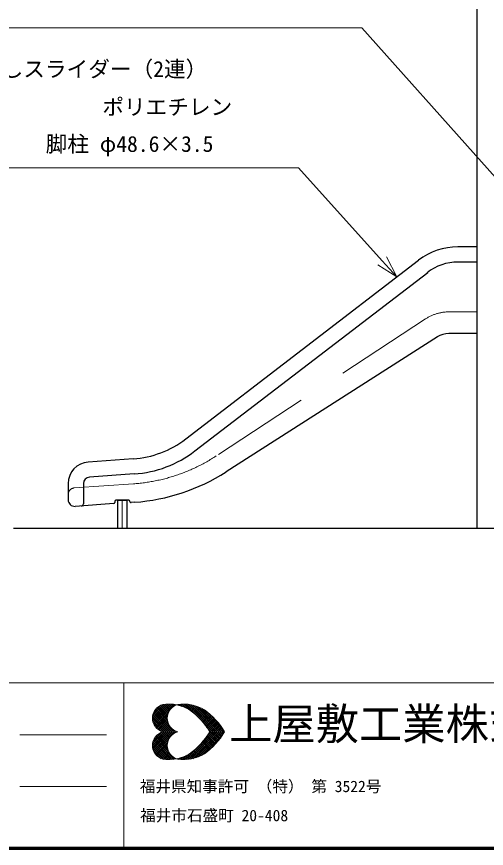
# Model space of a CAD drawing. Units: millimetres, scale not verified, with parts at other scales. Extents: x 600 to 16200, y 600 to 11280.
# Drawn here: x 5664 to 7833, y 600 to 4440 of the extents above; entities that cross this region are included whole.
import ezdxf
from ezdxf.enums import TextEntityAlignment as Align

# ---------------------------------------------------------------- set-up
doc = ezdxf.new("R2010")
doc.units = ezdxf.units.MM
doc.header["$LTSCALE"] = 40
for name, pattern in [('CHAIN', [18.5, 12, -1.5, 3.5, -1.5]), ('USER2', [193.548, 120.9675, -24.1935, 24.1935, -24.1935]), ('USER3', [17.145, 11.43, -5.715])]:
    doc.linetypes.add(name, pattern=pattern)
for name, color, linetype, lineweight in [('D-BMK', 2, 'CHAIN', 13), ('D-STR-1', 1, 'Continuous', 25), ('D-STR-HTXT', 7, 'Continuous', 13), ('D-TTL', 7, 'Continuous', 70), ('D-TTL-FRAM', 7, 'Continuous', 13), ('D-TTL-TXT', 7, 'Continuous', 13)]:
    doc.layers.add(name, color=color, linetype=linetype, lineweight=lineweight)
doc.styles.add('ＭＳ ゴシック', font='')
doc.styles.get('ＭＳ ゴシック').set_extended_font_data('MS Gothic')

msp = doc.modelspace()

# ---------------------------------------------------------------- linework, layer by layer
at = {"layer": 'D-BMK', "linetype": 'USER3'}
for p, q in [((7788.12, 3077.05), (7661.29, 3077.05)), ((7551.78, 3044.4), (6584.98, 2411.72)), ((6202.72, 2283.07), (5929.58, 2263.97))]:
    msp.add_line(p, q, dxfattribs=at)
at = {"layer": 'D-BMK', "linetype": 'USER2'}
for q in [(6151.67, 2153.25), (6151.67, 2077.05)]:
    msp.add_line((6151.67, 2207.05), q, dxfattribs=at)
at = {"layer": 'D-BMK', "linetype": 'USER3'}
for centre, radius, start, end in [((7661.29, 2877.05), 200, 90, 123.2012), ((6146.91, 3081.12), 800, 274, 303.2012), ((5931.67, 2234.04), 30, 94, 180)]:
    msp.add_arc(centre, radius, start, end, dxfattribs=at)
at = {"layer": 'D-STR-1'}
for p, q in [((7788.12, 5077.05), (7788.12, 2077.05)), ((7788.12, 3377.05), (7701.67, 3377.05)), ((6444.25, 2490.19), (7519.02, 3315.04)), ((7788.12, 3307.05), (7701.67, 3307.05)), ((6486.87, 2434.66), (7561.64, 3259.51)), ((7606.27, 2961.31), (6630.52, 2337.72)), ((7788.12, 2977.05), (7659.08, 2977.05)), ((6201.67, 2398.27), (5994.69, 2383.8)), ((6206.55, 2328.44), (5999.58, 2313.97)), ((5901.67, 2284.04), (5901.67, 2208.98)), ((5971.67, 2284.04), (5971.67, 2191.03)), ((6112.02, 2191.52), (5933.76, 2179.05)), ((6116.67, 2202.05), (6116.67, 2196.5)), ((6181.67, 2207.05), (6121.67, 2207.05)), ((6130.32, 2077.05), (6130.32, 2207.05)), ((6130.32, 2207.05), (6173.02, 2207.05)), ((6173.02, 2207.05), (6173.02, 2077.05)), ((6186.67, 2202.1), (6186.67, 2202.05)), ((6208.65, 2198.27), (6192.02, 2197.11)), ((9395.71, 2077.05), (5648.43, 2077.05))]:
    msp.add_line(p, q, dxfattribs=at)
for centre, radius, start, end in [((7701.67, 3077.05), 300, 90, 127.50507), ((7701.67, 3077.05), 230, 90, 128.24068), ((7659.08, 2877.05), 100, 90, 122.03145), ((6170.28, 2847.18), 450, 274, 307.50507), ((6170.28, 2847.18), 520, 274, 307.50507), ((6001.67, 2284.04), 100, 94, 180), ((6001.67, 2284.04), 30, 94, 180), ((6145.86, 3096.08), 900, 274, 302.58226), ((5931.67, 2208.98), 30, 180, 274), ((5961.67, 2191.03), 10, 274, 0), ((6111.67, 2196.5), 5, 274, 0), ((6121.67, 2202.05), 5, 90, 180), ((6181.67, 2202.05), 5, 0, 90), ((6191.67, 2202.1), 5, 180, 274)]:
    msp.add_arc(centre, radius, start, end, dxfattribs=at)
at = {"layer": 'D-STR-HTXT'}
for p, q in [((7418.75, 3238.09), (7351.86, 3312.42)), ((7371.77, 3330.34), (7418.75, 3238.09)), ((7418.75, 3238.09), (7331.94, 3294.49))]:
    msp.add_line(p, q, dxfattribs=at)
for points in [[(8363.49, 3151.61), (7257.86, 4388.74), (5526.91, 4388.74)], [(7351.86, 3312.42), (6965.33, 3741.9), (5307.48, 3741.9)]]:
    msp.add_lwpolyline(points, dxfattribs=at)
at = {"layer": 'D-TTL'}
msp.add_lwpolyline([(600, 600), (600, 11280), (16200, 11280), (16200, 600)], close=True, dxfattribs=at)
at = {"layer": 'D-TTL-FRAM'}
for p, q in [((600, 1364.88), (16200, 1364.88)), ((6158.45, 1364.88), (6158.45, 600)), ((5678.45, 1124.88), (6078.45, 1124.88)), ((5678.45, 884.88), (6078.45, 884.88))]:
    msp.add_line(p, q, dxfattribs=at)
at = {"layer": 'D-TTL-TXT'}
for p, q in [((6290.79, 1201.56), (6354.95, 1265.73)), ((6291.62, 1192.4), (6364.95, 1265.73)), ((6291.62, 1211.56), (6344.95, 1264.89)), ((6293.29, 1184.9), (6374.12, 1265.73)), ((6294.96, 1177.4), (6382.45, 1264.89)), ((6295.79, 1224.89), (6331.62, 1261.56)), ((6298.29, 1171.56), (6391.62, 1264.06)), ((6299.12, 1231.56), (6392.45, 1138.23)), ((6301.62, 1238.23), (6364.12, 1176.56)), ((6301.62, 1164.9), (6365.79, 1229.06)), ((6306.62, 1243.23), (6359.95, 1189.9)), ((6310.79, 1248.23), (6359.12, 1199.9)), ((6315.79, 1252.39), (6359.12, 1209.06)), ((6321.62, 1255.73), (6360.79, 1216.56)), ((6327.45, 1259.89), (6363.29, 1224.06)), ((6334.12, 1262.39), (6365.79, 1230.73)), ((6341.62, 1264.89), (6369.12, 1236.56)), ((6349.95, 1265.73), (6373.29, 1241.56)), ((6359.12, 1265.73), (6377.45, 1247.39)), ((6368.29, 1265.73), (6382.45, 1251.56)), ((6378.29, 1265.73), (6388.29, 1255.73)), ((6388.29, 1264.89), (6394.12, 1259.06)), ((6396.62, 1259.89), (6399.12, 1263.23)), ((6399.95, 1262.39), (6400.79, 1262.39)), ((6406.62, 1261.56), (6410.79, 1264.89)), ((6407.45, 1264.89), (6411.62, 1259.89)), ((6414.12, 1259.06), (6420.79, 1265.73)), ((6416.62, 1264.89), (6425.79, 1255.73)), ((6421.62, 1257.39), (6430.79, 1265.73)), ((6425.79, 1264.89), (6439.95, 1250.73)), ((6429.12, 1254.89), (6439.95, 1265.73)), ((6434.95, 1265.73), (6459.12, 1240.73)), ((6435.79, 1252.39), (6449.12, 1265.73)), ((6442.45, 1249.06), (6457.45, 1264.06)), ((6444.12, 1264.89), (6571.62, 1138.23)), ((6448.29, 1245.73), (6464.95, 1263.23)), ((6454.12, 1264.89), (6580.78, 1138.23)), ((6454.95, 1243.23), (6473.28, 1261.56)), ((6460.79, 1239.06), (6480.78, 1259.89)), ((6464.95, 1263.23), (6589.95, 1138.23)), ((6465.78, 1235.73), (6488.28, 1257.39)), ((6471.62, 1231.56), (6495.78, 1255.73)), ((6476.62, 1261.56), (6599.95, 1138.23)), ((6476.62, 1227.39), (6502.45, 1252.39)), ((6482.45, 1223.23), (6509.12, 1249.89)), ((6487.45, 1219.06), (6514.95, 1247.39)), ((6489.95, 1257.39), (6609.11, 1138.23)), ((6492.45, 1214.9), (6521.62, 1244.06)), ((6496.62, 1209.9), (6527.45, 1240.73)), ((6501.62, 1205.73), (6533.28, 1236.56)), ((6504.12, 1252.39), (6618.28, 1138.23)), ((6506.62, 1200.73), (6538.28, 1233.23)), ((6510.78, 1195.73), (6544.12, 1229.06)), ((6522.45, 1243.23), (6614.11, 1152.4)), ((6290.79, 1202.4), (6354.95, 1138.23)), ((6291.62, 1210.73), (6364.95, 1138.23)), ((6291.62, 1191.56), (6345.79, 1138.23)), ((6293.29, 1218.23), (6374.12, 1138.23)), ((6295.79, 1225.73), (6383.29, 1138.23)), ((6305.79, 1159.9), (6360.79, 1214.9)), ((6309.96, 1154.9), (6359.12, 1204.06)), ((6314.96, 1150.73), (6359.12, 1194.9)), ((6515.78, 1190.73), (6549.12, 1224.06)), ((6519.95, 1185.73), (6554.12, 1219.9)), ((6524.12, 1180.73), (6559.12, 1215.73)), ((6528.28, 1175.73), (6564.12, 1211.56)), ((6532.45, 1170.73), (6569.12, 1206.56)), ((6536.62, 1164.9), (6574.12, 1201.56)), ((6540.78, 1159.9), (6578.28, 1197.4)), ((6544.12, 1154.06), (6582.45, 1192.4)), ((6560.78, 1214.9), (6583.28, 1191.56)), ((6294.96, 1179.9), (6334.12, 1139.9)), ((6320.79, 1146.56), (6361.62, 1187.4)), ((6326.62, 1143.23), (6363.29, 1179.9)), ((6333.29, 1139.9), (6365.79, 1173.23)), ((6339.95, 1138.23), (6369.12, 1166.56)), ((6349.95, 1138.23), (6373.29, 1161.56)), ((6359.12, 1138.23), (6377.45, 1156.56)), ((6540.78, 1159.06), (6561.62, 1138.23)), ((6548.28, 1148.23), (6587.45, 1187.4)), ((6551.62, 1142.4), (6591.62, 1182.4)), ((6556.62, 1138.23), (6595.78, 1177.4)), ((6565.78, 1138.23), (6599.95, 1171.56)), ((6575.78, 1138.23), (6604.12, 1166.56)), ((6584.95, 1138.23), (6608.28, 1160.73)), ((6594.12, 1138.23), (6611.61, 1155.73)), ((6290.79, 1073.23), (6354.95, 1137.4)), ((6291.62, 1064.9), (6364.95, 1137.4)), ((6291.62, 1084.06), (6345.79, 1137.4)), ((6293.29, 1057.4), (6374.12, 1137.4)), ((6294.96, 1095.73), (6334.12, 1135.73)), ((6295.79, 1049.9), (6383.29, 1137.4)), ((6299.12, 1044.07), (6392.45, 1137.4)), ((6305.79, 1115.73), (6360.79, 1060.73)), ((6309.96, 1120.73), (6359.12, 1071.57)), ((6314.96, 1124.9), (6359.12, 1080.73)), ((6320.79, 1129.06), (6361.62, 1088.23)), ((6326.62, 1132.4), (6363.29, 1095.73)), ((6333.29, 1135.73), (6365.79, 1102.4)), ((6339.95, 1137.4), (6369.12, 1109.06)), ((6349.95, 1137.4), (6373.29, 1114.06)), ((6359.12, 1137.4), (6377.45, 1119.06)), ((6368.29, 1138.23), (6381.62, 1151.56)), ((6368.29, 1137.4), (6381.62, 1124.06)), ((6377.45, 1138.23), (6387.45, 1147.4)), ((6377.45, 1137.4), (6387.45, 1128.23)), ((6387.45, 1138.23), (6393.29, 1144.06)), ((6387.45, 1137.4), (6393.29, 1131.56)), ((6396.62, 1138.23), (6399.95, 1140.73)), ((6396.62, 1137.4), (6399.95, 1134.9)), ((6399.12, 1140.73), (6402.45, 1138.23)), ((6399.12, 1134.9), (6402.45, 1137.4)), ((6405.79, 1138.23), (6406.62, 1138.23)), ((6405.79, 1137.4), (6406.62, 1137.4)), ((6444.12, 1010.73), (6571.62, 1137.4)), ((6454.12, 1010.73), (6580.78, 1137.4)), ((6464.95, 1012.4), (6589.95, 1137.4)), ((6476.62, 1014.07), (6599.95, 1137.4)), ((6489.95, 1018.23), (6609.11, 1137.4)), ((6504.12, 1023.23), (6618.28, 1137.4)), ((6522.45, 1032.4), (6614.11, 1123.23)), ((6540.78, 1116.56), (6561.62, 1137.4)), ((6540.78, 1115.73), (6578.28, 1078.23)), ((6544.12, 1121.56), (6582.45, 1083.23)), ((6548.28, 1127.4), (6587.45, 1088.23)), ((6551.62, 1133.23), (6591.62, 1093.23)), ((6556.62, 1137.4), (6595.78, 1098.23)), ((6565.78, 1137.4), (6599.95, 1104.06)), ((6575.78, 1137.4), (6604.12, 1109.06)), ((6584.95, 1137.4), (6608.28, 1114.9)), ((6594.12, 1137.4), (6611.61, 1119.9)), ((6603.28, 1138.23), (6615.78, 1149.9)), ((6603.28, 1137.4), (6615.78, 1125.73)), ((6613.28, 1138.23), (6619.11, 1144.06)), ((6613.28, 1137.4), (6619.11, 1131.56)), ((6622.45, 1138.23), (6623.28, 1138.23)), ((6622.45, 1137.4), (6623.28, 1137.4)), ((6291.62, 1083.23), (6364.95, 1009.9)), ((6293.29, 1090.73), (6374.12, 1009.9)), ((6294.96, 1098.23), (6382.45, 1010.73)), ((6298.29, 1104.06), (6391.62, 1011.57)), ((6301.62, 1110.73), (6365.79, 1046.57)), ((6301.62, 1037.4), (6364.12, 1099.06)), ((6306.62, 1032.4), (6359.95, 1085.73)), ((6310.79, 1027.4), (6359.12, 1075.73)), ((6510.78, 1079.9), (6544.12, 1046.57)), ((6515.78, 1084.9), (6549.12, 1051.57)), ((6519.95, 1089.9), (6554.12, 1055.73)), ((6524.12, 1094.9), (6559.12, 1059.9)), ((6528.28, 1099.9), (6564.12, 1064.07)), ((6532.45, 1104.9), (6569.12, 1069.07)), ((6536.62, 1110.73), (6574.12, 1074.07)), ((6560.78, 1060.73), (6583.28, 1084.06)), ((6290.79, 1074.07), (6354.95, 1009.9)), ((6291.62, 1064.07), (6344.95, 1010.73)), ((6295.79, 1050.73), (6331.62, 1014.07)), ((6315.79, 1023.23), (6359.12, 1066.57)), ((6321.62, 1019.9), (6360.79, 1059.07)), ((6327.45, 1015.73), (6363.29, 1051.57)), ((6334.12, 1013.23), (6365.79, 1044.9)), ((6341.62, 1010.73), (6369.12, 1039.07)), ((6465.78, 1039.9), (6488.28, 1018.23)), ((6471.62, 1044.07), (6495.78, 1019.9)), ((6476.62, 1048.23), (6502.45, 1023.23)), ((6482.45, 1052.4), (6509.12, 1025.73)), ((6487.45, 1056.57), (6514.95, 1028.23)), ((6492.45, 1060.73), (6521.62, 1031.57)), ((6496.62, 1065.73), (6527.45, 1034.9)), ((6501.62, 1069.9), (6533.28, 1039.07)), ((6506.62, 1074.9), (6538.28, 1042.4)), ((6349.95, 1009.9), (6373.29, 1034.07)), ((6359.12, 1009.9), (6377.45, 1028.23)), ((6368.29, 1009.9), (6382.45, 1024.07)), ((6378.29, 1009.9), (6388.29, 1019.9)), ((6388.29, 1010.73), (6394.12, 1016.57)), ((6396.62, 1015.73), (6399.12, 1012.4)), ((6399.95, 1013.23), (6400.79, 1013.23)), ((6406.62, 1014.07), (6410.79, 1010.73)), ((6407.45, 1010.73), (6411.62, 1015.73)), ((6414.12, 1016.57), (6420.79, 1009.9)), ((6416.62, 1010.73), (6425.79, 1019.9)), ((6421.62, 1018.23), (6430.79, 1009.9)), ((6425.79, 1010.73), (6439.95, 1024.9)), ((6429.12, 1020.73), (6439.95, 1009.9)), ((6434.95, 1009.9), (6459.12, 1034.9)), ((6435.79, 1023.23), (6449.12, 1009.9)), ((6442.45, 1026.57), (6457.45, 1011.57)), ((6448.29, 1029.9), (6464.95, 1012.4)), ((6454.95, 1032.4), (6473.28, 1014.07)), ((6460.79, 1036.57), (6480.78, 1015.73))]:
    msp.add_line(p, q, dxfattribs=at)
for centre, radius, start, end in [((6356.44, 1201.38), 65.57, 105.2024, 254.7976), ((6364.74, 1078.44), 187.96, 58.71735, 97.79751), ((6424.91, 1201.38), 65.57, 105.2024, 254.7976), ((6433.21, 1078.44), 187.96, 58.71735, 97.79751), ((6267.99, 967.68), 333.81, 30.69974, 54.3922), ((6336.46, 967.68), 333.81, 30.69974, 54.3922), ((6356.44, 1074.83), 65.57, 105.2024, 254.7976), ((6424.91, 1074.83), 65.57, 105.2024, 254.7976), ((6267.99, 1308.53), 333.81, 305.6078, 329.30026), ((6336.46, 1308.53), 333.81, 305.6078, 329.30026), ((6364.74, 1197.77), 187.96, 262.20249, 301.28265), ((6433.21, 1197.77), 187.96, 262.20249, 301.28265)]:
    msp.add_arc(centre, radius, start, end, dxfattribs=at)

# ---------------------------------------------------------------- texts
at = {"layer": 'D-STR-HTXT', "style": 'ＭＳ ゴシック'}
for s, p in [('なかよしスライダー（2連）', (5294.29, 4139.67)), ('ポリエチレン', (6059.26, 3964.38)), ('脚柱 φ48.6×3.5', (5797.84, 3793.65))]:
    msp.add_text(s, height=73.31, dxfattribs=at).set_placement(p, align=Align.BOTTOM_LEFT)
at = {"layer": 'D-TTL-TXT', "style": 'ＭＳ ゴシック'}
for s, height, p in [('上屋敷工業株式会社', 146.6, (6644.53, 1057.64)), ('福井県知事許可 （特） 第 3522号', 52.79, (6232.59, 843.96)), ('福井市石盛町 20-408', 52.79, (6234.05, 709.63))]:
    msp.add_text(s, height=height, dxfattribs=at).set_placement(p, align=Align.BOTTOM_LEFT)

doc.saveas('drawing.dxf')
